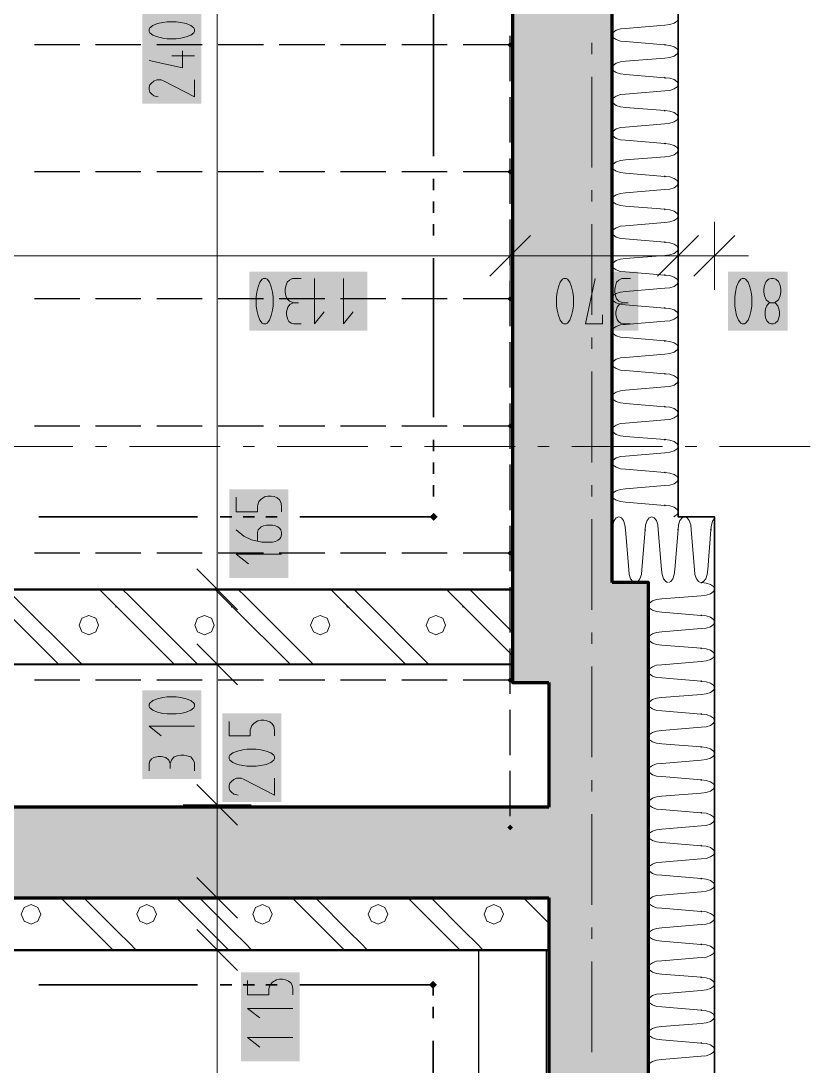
# Model space of a CAD drawing. Header units: millimetres. Extents: x 0 to 594, y 0 to 420.
# Drawn here: x 533.89 to 551.72, y 212.94 to 236.55 of the extents above; entities that cross this region are included whole.
import ezdxf

# ---------------------------------------------------------------- set-up
doc = ezdxf.new("R2010")
doc.units = ezdxf.units.MM
doc.header["$LTSCALE"] = 8
for name, color, linetype in [('PDF_Dokresleni pod rovinou rezu', 7, 'Continuous'), ('PDF_Instalacni prizdivka do 1m', 7, 'Continuous'), ('PDF_Instalacni prizdivky', 7, 'Continuous'), ('PDF_Koty delkove', 7, 'Continuous'), ('PDF_Osy hlavni', 7, 'Continuous'), ('PDF_Pozarni useky', 7, 'Continuous'), ('PDF_Steny obvodove nosne', 7, 'Continuous'), ('PDF_Zatepleni', 7, 'Continuous')]:
    doc.layers.add(name, color=color, linetype=linetype)

msp = doc.modelspace()

# ---------------------------------------------------------------- linework, layer by layer
at = {"layer": 'PDF_Dokresleni pod rovinou rezu', "lineweight": 25}
for points in [[(544.944, 235.19), (544.944, 236.215)], [(535.218, 236.012), (534.193, 236.012)], [(536.602, 236.012), (535.577, 236.012)], [(537.985, 236.012), (536.96, 236.012)], [(539.369, 236.012), (538.344, 236.012)], [(540.753, 236.012), (539.728, 236.012)], [(542.137, 236.012), (541.112, 236.012)], [(543.52, 236.012), (542.495, 236.012)], [(544.904, 236.012), (543.879, 236.012)], [(544.944, 233.806), (544.944, 234.831)], [(544.944, 232.422), (544.944, 233.447)], [(535.218, 233.142), (534.193, 233.142)], [(536.602, 233.142), (535.577, 233.142)], [(537.985, 233.142), (536.96, 233.142)], [(539.369, 233.142), (538.344, 233.142)], [(540.753, 233.142), (539.728, 233.142)], [(542.137, 233.142), (541.112, 233.142)], [(543.52, 233.142), (542.495, 233.142)], [(544.904, 233.142), (543.879, 233.142)], [(544.944, 231.039), (544.944, 232.064)], [(544.944, 229.655), (544.944, 230.68)], [(535.218, 230.272), (534.193, 230.272)], [(536.602, 230.272), (535.577, 230.272)], [(537.985, 230.272), (536.96, 230.272)], [(539.369, 230.272), (538.344, 230.272)], [(540.753, 230.272), (539.728, 230.272)], [(542.137, 230.272), (541.112, 230.272)], [(543.52, 230.272), (542.495, 230.272)], [(544.904, 230.272), (543.879, 230.272)], [(544.944, 228.271), (544.944, 229.296)], [(544.944, 226.887), (544.944, 227.912)], [(535.218, 227.402), (534.193, 227.402)], [(536.602, 227.402), (535.577, 227.402)], [(537.985, 227.402), (536.96, 227.402)], [(539.369, 227.402), (538.344, 227.402)], [(540.753, 227.402), (539.728, 227.402)], [(542.137, 227.402), (541.112, 227.402)], [(543.52, 227.402), (542.495, 227.402)], [(544.904, 227.402), (543.879, 227.402)], [(544.944, 225.504), (544.944, 226.529)], [(544.944, 224.12), (544.944, 225.145)], [(535.218, 224.532), (534.193, 224.532)], [(536.602, 224.532), (535.577, 224.532)], [(537.985, 224.532), (536.96, 224.532)], [(539.369, 224.532), (538.344, 224.532)], [(540.753, 224.532), (539.728, 224.532)], [(542.137, 224.532), (541.112, 224.532)], [(543.52, 224.532), (542.495, 224.532)], [(544.904, 224.532), (543.879, 224.532)], [(544.944, 222.736), (544.944, 223.761)], [(544.944, 221.353), (544.944, 222.378)], [(535.218, 221.662), (534.193, 221.662)], [(536.602, 221.662), (535.577, 221.662)], [(537.985, 221.662), (536.96, 221.662)], [(539.369, 221.662), (538.344, 221.662)], [(540.753, 221.662), (539.728, 221.662)], [(542.137, 221.662), (541.112, 221.662)], [(543.52, 221.662), (542.495, 221.662)], [(544.904, 221.662), (543.879, 221.662)], [(544.944, 219.969), (544.944, 220.994)], [(544.944, 218.585), (544.944, 219.61)]]:
    msp.add_lwpolyline(points, dxfattribs=at)
at = {"layer": 'PDF_Dokresleni pod rovinou rezu', "lineweight": 25, "transparency": 33554559}
for points in [[(545.008, 236.012), (544.944, 235.948), (544.944, 236.076), (544.88, 236.012)], [(545.008, 233.142), (544.944, 233.078), (544.944, 233.206), (544.88, 233.142)], [(545.008, 230.272), (544.944, 230.208), (544.944, 230.336), (544.88, 230.272)], [(545.008, 227.402), (544.944, 227.338), (544.944, 227.466), (544.88, 227.402)], [(545.008, 224.532), (544.944, 224.468), (544.944, 224.596), (544.88, 224.532)], [(545.008, 221.662), (544.944, 221.598), (544.944, 221.727), (544.88, 221.662)], [(544.944, 218.267), (544.88, 218.331), (545.008, 218.331), (544.944, 218.395)]]:
    msp.add_solid(points, dxfattribs=at)
at = {"layer": 'PDF_Instalacni prizdivka do 1m', "lineweight": 25}
msp.add_lwpolyline([(545.764, 195.679), (545.764, 215.564), (544.227, 215.564), (544.227, 195.679)], close=True, dxfattribs=at)
at = {"layer": 'PDF_Instalacni prizdivky', "lineweight": 50}
msp.add_lwpolyline([(544.996, 223.709), (544.944, 223.709), (533.669, 223.712), (533.618, 223.712), (533.618, 223.661), (533.618, 223.661), (533.618, 222.021), (544.996, 222.017)], close=True, dxfattribs=at)
at = {"layer": 'PDF_Instalacni prizdivky', "lineweight": 9}
for points in [[(535.264, 222.021), (533.726, 223.559), (533.618, 223.666)], [(535.817, 223.559), (535.664, 223.712)], [(537.878, 222.02), (536.34, 223.559), (536.187, 223.712)], [(538.431, 223.559), (538.278, 223.711)], [(540.493, 222.019), (538.953, 223.559), (538.801, 223.711)], [(541.044, 223.559), (540.893, 223.71)], [(543.108, 222.018), (541.567, 223.559), (541.416, 223.71)], [(543.658, 223.559), (543.507, 223.709)], [(544.996, 222.744), (544.181, 223.559), (544.03, 223.709)], [(536.078, 223.297), (535.817, 223.559)], [(538.692, 223.297), (538.431, 223.559)], [(541.306, 223.297), (541.044, 223.559)], [(543.919, 223.297), (543.658, 223.559)], [(534.741, 222.021), (533.618, 223.144)], [(537.356, 222.02), (536.078, 223.297)], [(539.97, 222.019), (538.692, 223.297)], [(542.585, 222.018), (541.306, 223.297)], [(544.996, 222.221), (543.919, 223.297)], [(535.971, 215.564), (535.817, 215.717), (534.792, 216.742)], [(536.493, 215.564), (536.34, 215.717), (536.078, 215.979), (535.315, 216.742)], [(538.584, 215.564), (538.431, 215.717), (537.406, 216.742)], [(539.107, 215.564), (538.953, 215.717), (538.692, 215.979), (537.928, 216.742)], [(539.345, 216.59), (539.19, 216.526), (539.126, 216.371), (539.19, 216.216), (539.345, 216.151), (539.501, 216.216), (539.565, 216.371), (539.501, 216.526), (539.345, 216.59)], [(541.198, 215.564), (541.044, 215.717), (540.019, 216.742)], [(541.721, 215.564), (541.567, 215.717), (541.306, 215.979), (540.542, 216.742)], [(543.812, 215.564), (543.658, 215.717), (542.633, 216.742)], [(544.334, 215.564), (544.181, 215.717), (543.919, 215.979), (543.156, 216.742)], [(545.816, 216.174), (545.247, 216.742)], [(545.816, 216.696), (545.769, 216.742)]]:
    msp.add_lwpolyline(points, dxfattribs=at)
for points in [[(535.425, 223.125), (535.269, 223.06), (535.205, 222.905), (535.269, 222.75), (535.425, 222.686), (535.58, 222.75), (535.644, 222.905), (535.58, 223.06)], [(538.038, 223.125), (537.883, 223.06), (537.819, 222.905), (537.883, 222.75), (538.038, 222.686), (538.194, 222.75), (538.258, 222.905), (538.194, 223.06)], [(540.652, 223.125), (540.497, 223.06), (540.433, 222.905), (540.497, 222.75), (540.652, 222.686), (540.807, 222.75), (540.872, 222.905), (540.807, 223.06)], [(543.266, 223.125), (543.111, 223.06), (543.046, 222.905), (543.111, 222.75), (543.266, 222.686), (543.421, 222.75), (543.485, 222.905), (543.421, 223.06)], [(534.118, 216.59), (533.963, 216.526), (533.898, 216.371), (533.963, 216.216), (534.118, 216.151), (534.273, 216.216), (534.337, 216.371), (534.273, 216.526)], [(536.732, 216.59), (536.576, 216.526), (536.512, 216.371), (536.576, 216.216), (536.732, 216.151), (536.887, 216.216), (536.951, 216.371), (536.887, 216.526)], [(541.959, 216.59), (541.804, 216.526), (541.739, 216.371), (541.804, 216.216), (541.959, 216.151), (542.114, 216.216), (542.179, 216.371), (542.114, 216.526)], [(544.573, 216.59), (544.418, 216.526), (544.353, 216.371), (544.418, 216.216), (544.573, 216.151), (544.728, 216.216), (544.792, 216.371), (544.728, 216.526)]]:
    msp.add_lwpolyline(points, close=True, dxfattribs=at)
at = {"layer": 'PDF_Instalacni prizdivky', "lineweight": 50}
msp.add_lwpolyline([(530.389, 216.742), (530.389, 215.564), (545.764, 215.564), (545.816, 215.564), (545.816, 216.742), (533.618, 216.742), (531.568, 216.742)], dxfattribs=at)
at = {"layer": 'PDF_Instalacni prizdivky', "lineweight": 9, "transparency": 33554559}
for points in [[(536.039, 223.293), (536.016, 223.316), (536.062, 223.316), (536.039, 223.339)], [(538.653, 223.293), (538.63, 223.316), (538.676, 223.316), (538.653, 223.339)], [(541.266, 223.293), (541.243, 223.316), (541.289, 223.316), (541.266, 223.339)], [(543.88, 223.293), (543.857, 223.316), (543.903, 223.316), (543.88, 223.339)]]:
    msp.add_solid(points, dxfattribs=at)
at = {"layer": 'PDF_Koty delkove', "lineweight": 18}
for points in [[(538.324, 194.193), (538.324, 195.679), (538.324, 195.91), (538.324, 198.419), (538.324, 199.039), (538.324, 205.14), (538.324, 215.564), (538.324, 216.742), (538.324, 218.844), (538.324, 222.02), (538.324, 223.712), (538.324, 248.312), (538.324, 250.413), (538.324, 252.105), (538.324, 270.606), (538.324, 271.631), (538.324, 273.117)], [(537.401, 236.533), (537.196, 236.533), (537.095, 236.519), (536.975, 236.492), (536.872, 236.451), (536.803, 236.396), (536.787, 236.368), (536.787, 236.314), (536.803, 236.286), (536.872, 236.232), (536.975, 236.191), (537.095, 236.163), (537.196, 236.149), (537.401, 236.149), (537.503, 236.163), (537.623, 236.191), (537.726, 236.232), (537.795, 236.286), (537.812, 236.314), (537.812, 236.368), (537.795, 236.396), (537.726, 236.451)], [(537.726, 236.451), (537.623, 236.492), (537.503, 236.519), (537.401, 236.533)], [(537.538, 235.876), (537.538, 235.492), (536.787, 235.657)], [(537.812, 235.766), (537.3, 235.766)], [(537.812, 235.219), (537.812, 234.835), (537.128, 235.192), (537.06, 235.219), (536.957, 235.219), (536.89, 235.192), (536.838, 235.15), (536.803, 235.109), (536.787, 235.054), (536.787, 235), (536.803, 234.945), (536.838, 234.904), (536.89, 234.863), (536.991, 234.835)], [(544.944, 232.015), (544.944, 231.246), (544.944, 230.477)], [(548.737, 232.015), (548.737, 231.246), (548.737, 230.477)], [(549.557, 232.015), (549.557, 231.246), (549.557, 230.477)], [(545.406, 231.707), (544.483, 230.785)], [(549.198, 231.707), (548.276, 230.785)], [(550.018, 231.707), (549.096, 230.785)], [(544.944, 231.246), (533.362, 231.246), (510.402, 231.246), (501.792, 231.246), (492.153, 231.246), (492.136, 231.246), (487.237, 231.246), (481.087, 231.246), (470.838, 231.246), (469.351, 231.246), (434.86, 231.246), (428.813, 231.246), (416.513, 231.246), (405.084, 231.246), (397.192, 231.246), (389.71, 231.246), (312.015, 231.246), (304.533, 231.246), (293.412, 231.246), (290.798, 231.246), (281.778, 231.246)], [(549.557, 231.246), (548.737, 231.246), (544.944, 231.246)], [(549.557, 231.246), (550.326, 231.246)], [(540.218, 230.734), (540.027, 230.734), (539.959, 230.699), (539.904, 230.648), (539.877, 230.563), (539.863, 230.494), (539.863, 230.425), (539.877, 230.34), (539.904, 230.272), (539.959, 230.221), (540.054, 230.186)], [(540.52, 230.734), (540.52, 229.709), (540.738, 229.981)], [(541.177, 230.734), (541.177, 229.709), (541.395, 229.981)], [(545.992, 230.323), (545.992, 230.118), (546.006, 230.016), (546.033, 229.896), (546.074, 229.794), (546.128, 229.725), (546.156, 229.709), (546.21, 229.709), (546.238, 229.725), (546.292, 229.794), (546.333, 229.896), (546.361, 230.016), (546.375, 230.118), (546.375, 230.323), (546.361, 230.425), (546.333, 230.545), (546.292, 230.648), (546.238, 230.716), (546.21, 230.734), (546.156, 230.734), (546.128, 230.716), (546.074, 230.648), (546.033, 230.545)], [(547.032, 229.913), (547.032, 229.709), (546.649, 229.709), (546.867, 230.734)], [(547.661, 230.734), (547.47, 230.734), (547.402, 230.699), (547.347, 230.648), (547.32, 230.563), (547.306, 230.494), (547.306, 230.425), (547.32, 230.34), (547.347, 230.272), (547.402, 230.221), (547.497, 230.186)], [(550.018, 230.323), (550.018, 230.118), (550.032, 230.016), (550.059, 229.896), (550.1, 229.794), (550.154, 229.725), (550.182, 229.709), (550.236, 229.709), (550.264, 229.725), (550.318, 229.794), (550.359, 229.896), (550.387, 230.016), (550.401, 230.118), (550.401, 230.323), (550.387, 230.425), (550.359, 230.545), (550.318, 230.648), (550.264, 230.716), (550.236, 230.734), (550.182, 230.734)], [(550.182, 230.734), (550.154, 230.716), (550.1, 230.648), (550.059, 230.545), (550.032, 230.425), (550.018, 230.323)], [(551.003, 230.255), (551.044, 230.34), (551.058, 230.425), (551.058, 230.494), (551.044, 230.579), (551.003, 230.665), (550.948, 230.716), (550.893, 230.734), (550.839, 230.734), (550.784, 230.716), (550.729, 230.665), (550.689, 230.579), (550.675, 230.494)], [(546.033, 230.545), (546.006, 230.425), (545.992, 230.323)], [(550.675, 230.494), (550.675, 230.425), (550.689, 230.34), (550.729, 230.255), (550.784, 230.204), (550.811, 230.186), (550.921, 230.186), (550.948, 230.204), (551.003, 230.255)], [(540.218, 229.709), (540.054, 229.709), (539.999, 229.725), (539.945, 229.76), (539.917, 229.811), (539.89, 229.913), (539.89, 229.981), (539.917, 230.084), (539.972, 230.153), (540.054, 230.186), (540.163, 230.186)], [(547.661, 229.709), (547.497, 229.709), (547.442, 229.725), (547.388, 229.76), (547.36, 229.811), (547.333, 229.913), (547.333, 229.981), (547.36, 230.084), (547.415, 230.153), (547.497, 230.186), (547.606, 230.186)], [(550.921, 230.186), (550.948, 230.169), (550.989, 230.118), (551.016, 230.05), (551.03, 229.981), (551.03, 229.913), (551.016, 229.845), (550.989, 229.776), (550.934, 229.725), (550.893, 229.709), (550.839, 229.709), (550.798, 229.725), (550.743, 229.776), (550.716, 229.845), (550.702, 229.913), (550.702, 229.981), (550.716, 230.05), (550.743, 230.118), (550.784, 230.169), (550.811, 230.186)], [(538.756, 225.464), (539.233, 225.464), (539.233, 225.601), (539.268, 225.696), (539.32, 225.751), (539.405, 225.806), (539.472, 225.82), (539.541, 225.82), (539.61, 225.806), (539.677, 225.778), (539.729, 225.737), (539.763, 225.683), (539.781, 225.601), (539.781, 225.464)], [(538.756, 225.792), (538.756, 225.464)], [(539.233, 224.807), (539.233, 224.998), (539.251, 225.053), (539.285, 225.094), (539.32, 225.121), (539.37, 225.149), (539.438, 225.162), (539.575, 225.162), (539.643, 225.149), (539.695, 225.121), (539.729, 225.094), (539.763, 225.053), (539.781, 224.998), (539.781, 224.944), (539.763, 224.889), (539.729, 224.848), (539.695, 224.821), (539.643, 224.793), (539.575, 224.779), (539.336, 224.779), (539.097, 224.834), (538.926, 224.916), (538.756, 225.053)], [(539.781, 224.505), (538.756, 224.505), (539.028, 224.287)], [(538.786, 223.251), (537.863, 224.174)], [(539.093, 223.712), (538.324, 223.712), (537.556, 223.712)], [(538.786, 221.558), (537.863, 222.481)], [(539.093, 222.02), (538.324, 222.02), (537.556, 222.02)], [(537.812, 220.624), (536.787, 220.624)], [(536.787, 220.624), (537.06, 220.405)], [(538.594, 220.729), (538.594, 220.401), (539.072, 220.401), (539.072, 220.538), (539.107, 220.633), (539.158, 220.688), (539.243, 220.743), (539.311, 220.757), (539.379, 220.757), (539.448, 220.743), (539.516, 220.716), (539.567, 220.674), (539.602, 220.62), (539.619, 220.538), (539.619, 220.401)], [(539.208, 220.1), (539.003, 220.1), (538.902, 220.086), (538.782, 220.058), (538.679, 220.017), (538.611, 219.963), (538.594, 219.935), (538.594, 219.881), (538.611, 219.853), (538.679, 219.799)], [(538.679, 219.799), (538.782, 219.758), (538.902, 219.73), (539.003, 219.716), (539.208, 219.716), (539.311, 219.73), (539.431, 219.758), (539.533, 219.799), (539.602, 219.853), (539.619, 219.881), (539.619, 219.935), (539.602, 219.963), (539.533, 220.017), (539.431, 220.058), (539.311, 220.086), (539.208, 220.1)], [(536.787, 219.611), (536.787, 219.775), (536.803, 219.83), (536.838, 219.884), (536.89, 219.912), (536.991, 219.939), (537.06, 219.939), (537.162, 219.912), (537.231, 219.857), (537.265, 219.775), (537.265, 219.666)], [(537.812, 219.611), (537.812, 219.802), (537.777, 219.87), (537.726, 219.925), (537.641, 219.953), (537.572, 219.967), (537.503, 219.967), (537.418, 219.953), (537.351, 219.925), (537.3, 219.87), (537.265, 219.775)], [(539.619, 219.443), (539.619, 219.059), (538.935, 219.415), (538.867, 219.443), (538.764, 219.443), (538.697, 219.415), (538.645, 219.374), (538.611, 219.333), (538.594, 219.278), (538.594, 219.224), (538.611, 219.169), (538.645, 219.128), (538.697, 219.087), (538.798, 219.059)], [(538.786, 218.382), (537.863, 219.305)], [(539.093, 218.844), (538.324, 218.844), (537.556, 218.844)], [(538.786, 216.281), (537.863, 217.204)], [(539.093, 216.742), (538.324, 216.742), (537.556, 216.742)], [(538.786, 215.103), (537.863, 216.025)], [(539.093, 215.564), (538.324, 215.564), (537.556, 215.564)], [(539.012, 214.877), (539.012, 214.549), (539.49, 214.549), (539.49, 214.686), (539.525, 214.781), (539.576, 214.836), (539.661, 214.89), (539.729, 214.904), (539.797, 214.904), (539.866, 214.89), (539.934, 214.863), (539.985, 214.822), (540.02, 214.768), (540.037, 214.686), (540.037, 214.549)], [(540.037, 214.247), (539.012, 214.247), (539.285, 214.029)], [(540.037, 213.59), (539.012, 213.59), (539.285, 213.372)]]:
    msp.add_lwpolyline(points, dxfattribs=at)
for points in [[(539.206, 230.323), (539.206, 230.118), (539.22, 230.016), (539.247, 229.896), (539.288, 229.794), (539.342, 229.725), (539.37, 229.709), (539.424, 229.709), (539.452, 229.725), (539.506, 229.794), (539.547, 229.896), (539.575, 230.016), (539.589, 230.118), (539.589, 230.323), (539.575, 230.425), (539.547, 230.545), (539.506, 230.648), (539.452, 230.716), (539.424, 230.734), (539.37, 230.734), (539.342, 230.716), (539.288, 230.648), (539.247, 230.545), (539.22, 230.425)], [(537.401, 221.281), (537.196, 221.281), (537.095, 221.267), (536.975, 221.24), (536.872, 221.198), (536.803, 221.144), (536.787, 221.116), (536.787, 221.062), (536.803, 221.034), (536.872, 220.98), (536.975, 220.939), (537.095, 220.911), (537.196, 220.897), (537.401, 220.897), (537.503, 220.911), (537.623, 220.939), (537.726, 220.98), (537.795, 221.034), (537.812, 221.062), (537.812, 221.116), (537.795, 221.144), (537.726, 221.198), (537.623, 221.24), (537.503, 221.267)]]:
    msp.add_lwpolyline(points, close=True, dxfattribs=at)
at = {"layer": 'PDF_Koty delkove', "color": 7, "lineweight": 18, "true_color": 0xffffff, "transparency": 33554559}
for points in [[(537.966, 234.681), (537.966, 237.343), (536.633, 234.681), (536.633, 237.343)], [(541.714, 230.887), (539.052, 230.887), (541.714, 229.555), (539.052, 229.555)], [(547.843, 230.887), (545.838, 230.887), (547.843, 229.555), (545.838, 229.555)], [(551.212, 230.887), (549.864, 230.887), (551.212, 229.555), (549.864, 229.555)], [(539.935, 223.968), (539.935, 225.973), (538.602, 223.968), (538.602, 225.973)], [(537.966, 219.429), (537.966, 221.434), (536.633, 219.429), (536.633, 221.434)], [(539.773, 218.905), (539.773, 220.91), (538.44, 218.905), (538.44, 220.91)], [(540.191, 213.053), (540.191, 215.058), (538.859, 213.053), (538.859, 215.058)]]:
    msp.add_solid(points, dxfattribs=at)
at = {"layer": 'PDF_Osy hlavni', "lineweight": 18}
for points in [[(546.789, 235.805), (546.789, 236.061)], [(546.789, 233.242), (546.789, 235.292)], [(546.789, 232.474), (546.789, 232.73)], [(546.789, 229.911), (546.789, 231.961)], [(546.789, 229.142), (546.789, 229.399)], [(546.789, 226.58), (546.789, 228.63)], [(535.064, 226.941), (533.014, 226.941)], [(535.833, 226.941), (535.577, 226.941)], [(538.395, 226.941), (536.345, 226.941)], [(539.164, 226.941), (538.908, 226.941)], [(541.727, 226.941), (539.677, 226.941)], [(542.495, 226.941), (542.239, 226.941)], [(545.058, 226.941), (543.008, 226.941)], [(545.827, 226.941), (545.57, 226.941)], [(548.389, 226.941), (546.339, 226.941)], [(549.158, 226.941), (548.901, 226.941)], [(551.72, 226.941), (549.67, 226.941)], [(546.789, 225.811), (546.789, 226.068)], [(546.789, 223.249), (546.789, 225.299)], [(546.789, 222.48), (546.789, 222.736)], [(546.789, 219.918), (546.789, 221.968)], [(546.789, 219.149), (546.789, 219.405)], [(546.789, 216.586), (546.789, 218.636)], [(546.789, 215.818), (546.789, 216.074)], [(546.789, 213.255), (546.789, 215.305)]]:
    msp.add_lwpolyline(points, dxfattribs=at)
at = {"layer": 'PDF_Pozarni useky', "lineweight": 35}
for points in [[(543.215, 233.499), (543.215, 237.086)], [(543.215, 232.73), (543.215, 232.986)], [(543.215, 232.217), (543.215, 232.474)], [(543.215, 231.705), (543.215, 231.961)], [(543.215, 227.605), (543.215, 231.192)], [(543.215, 226.836), (543.215, 227.092)], [(543.215, 226.324), (543.215, 226.58)], [(543.215, 225.811), (543.215, 226.068)], [(537.883, 225.352), (534.295, 225.352)], [(538.652, 225.352), (538.395, 225.352)], [(539.164, 225.352), (538.908, 225.352)], [(539.677, 225.352), (539.42, 225.352)], [(543.215, 225.352), (540.189, 225.352)], [(537.883, 214.777), (534.295, 214.777)], [(538.652, 214.777), (538.395, 214.777)], [(539.164, 214.777), (538.908, 214.777)], [(539.677, 214.777), (539.42, 214.777)], [(543.202, 214.777), (540.189, 214.777)], [(543.202, 214.536), (543.202, 214.777)], [(543.202, 214.024), (543.202, 214.28)], [(543.202, 209.924), (543.202, 213.511)]]:
    msp.add_lwpolyline(points, dxfattribs=at)
at = {"layer": 'PDF_Pozarni useky', "lineweight": 35, "transparency": 33554559}
for points in [[(543.215, 225.263), (543.125, 225.352), (543.305, 225.352), (543.215, 225.442)], [(543.305, 225.352), (543.215, 225.263), (543.215, 225.442), (543.125, 225.352)], [(543.292, 214.777), (543.202, 214.687), (543.202, 214.867), (543.112, 214.777)], [(543.202, 214.687), (543.112, 214.777), (543.292, 214.777), (543.202, 214.867)]]:
    msp.add_solid(points, dxfattribs=at)
at = {"layer": 'PDF_Steny obvodove nosne', "lineweight": 70}
for points in [[(544.996, 238.985), (544.996, 223.866)], [(547.251, 223.866), (547.251, 225.352), (547.251, 238.985)], [(544.996, 223.866), (544.996, 223.709), (544.996, 222.017), (544.996, 221.611), (545.816, 221.611)], [(548.071, 221.611), (548.071, 223.866), (547.251, 223.866)], [(545.816, 221.611), (545.816, 218.792)], [(548.071, 185.224), (548.071, 221.611)], [(545.816, 218.792), (533.618, 218.792)], [(533.618, 216.742), (545.816, 216.742)], [(545.816, 216.742), (545.816, 215.564), (545.816, 195.679), (545.816, 194.193), (545.816, 185.224)]]:
    msp.add_lwpolyline(points, dxfattribs=at)
at = {"layer": 'PDF_Steny obvodove nosne', "color": 9, "lineweight": 9, "true_color": 0xc0c0c0, "transparency": 33554559}
for points in [[(544.996, 238.985), (544.996, 223.866), (547.251, 238.985), (547.251, 223.866)], [(544.996, 221.611), (548.071, 221.611), (544.996, 223.866), (548.071, 223.866)], [(545.816, 221.611), (545.816, 185.224), (548.071, 221.611), (548.071, 185.224)], [(545.816, 218.792), (533.618, 218.792), (545.816, 216.742), (533.618, 216.742)]]:
    msp.add_solid(points, dxfattribs=at)
at = {"layer": 'PDF_Zatepleni', "lineweight": 35}
for points in [[(549.557, 223.866), (549.557, 225.352), (548.737, 225.352), (548.737, 238.985), (547.251, 238.985), (547.251, 225.352), (547.251, 223.866), (548.071, 223.866), (548.071, 221.611), (548.071, 185.224)], [(549.557, 185.224), (549.557, 223.866)]]:
    msp.add_lwpolyline(points, dxfattribs=at)
at = {"layer": 'PDF_Zatepleni', "lineweight": 9}
for points in [[(548.44, 236.458), (548.553, 236.469), (548.65, 236.502), (548.714, 236.55), (548.737, 236.607)], [(547.548, 236.385), (547.433, 236.373), (547.337, 236.341), (547.272, 236.292), (547.251, 236.251)], [(548.44, 236.458), (547.548, 236.385)], [(547.251, 236.22), (547.272, 236.178), (547.337, 236.13), (547.433, 236.097), (547.548, 236.086)], [(547.548, 236.086), (548.44, 236.012)], [(547.548, 236.086), (547.548, 236.086)], [(548.737, 235.864), (548.714, 235.921), (548.65, 235.969), (548.553, 236.001), (548.44, 236.012)], [(547.548, 235.641), (547.433, 235.63), (547.337, 235.598), (547.272, 235.549), (547.251, 235.508)], [(548.44, 235.715), (547.548, 235.641)], [(548.44, 235.715), (548.553, 235.726), (548.65, 235.759), (548.714, 235.807), (548.737, 235.864)], [(547.251, 235.477), (547.272, 235.435), (547.337, 235.387), (547.433, 235.354), (547.548, 235.343)], [(547.548, 235.343), (548.44, 235.269)], [(547.548, 235.343), (547.548, 235.343)], [(548.737, 235.121), (548.737, 235.121), (548.714, 235.177), (548.65, 235.226), (548.553, 235.258), (548.44, 235.269)], [(548.44, 234.972), (547.548, 234.898)], [(548.44, 234.972), (548.553, 234.983), (548.65, 235.015), (548.714, 235.064), (548.737, 235.121)], [(547.548, 234.898), (547.433, 234.887), (547.337, 234.855), (547.272, 234.806), (547.251, 234.765)], [(547.251, 234.733), (547.272, 234.692), (547.337, 234.643), (547.433, 234.611), (547.548, 234.6)], [(547.548, 234.6), (548.44, 234.526)], [(547.548, 234.6), (547.548, 234.6)], [(548.737, 234.377), (548.714, 234.434), (548.65, 234.483), (548.553, 234.515), (548.44, 234.526)], [(548.44, 234.229), (547.548, 234.155)], [(548.44, 234.229), (548.553, 234.24), (548.65, 234.272), (548.714, 234.321), (548.737, 234.377)], [(547.548, 234.155), (547.433, 234.144), (547.337, 234.112), (547.272, 234.063), (547.251, 234.021)], [(547.251, 233.99), (547.272, 233.949), (547.337, 233.9), (547.433, 233.868), (547.548, 233.857)], [(547.548, 233.857), (548.44, 233.783)], [(547.548, 233.857), (547.548, 233.857)], [(548.737, 233.634), (548.714, 233.691), (548.65, 233.739), (548.553, 233.772), (548.44, 233.783)], [(548.44, 233.486), (548.553, 233.497), (548.65, 233.529), (548.714, 233.577), (548.737, 233.634)], [(547.548, 233.412), (547.433, 233.401), (547.337, 233.368), (547.272, 233.32), (547.251, 233.278)], [(548.44, 233.486), (547.548, 233.412)], [(547.251, 233.247), (547.272, 233.206), (547.337, 233.157), (547.433, 233.125), (547.548, 233.113)], [(547.548, 233.113), (548.44, 233.04)], [(547.548, 233.113), (547.548, 233.113)], [(548.737, 232.891), (548.714, 232.948), (548.65, 232.996), (548.553, 233.029), (548.44, 233.04)], [(548.44, 232.743), (548.553, 232.754), (548.65, 232.786), (548.714, 232.834), (548.737, 232.891)], [(547.548, 232.669), (547.433, 232.658), (547.337, 232.625), (547.272, 232.577), (547.251, 232.535)], [(548.44, 232.743), (547.548, 232.669)], [(547.251, 232.504), (547.272, 232.462), (547.337, 232.414), (547.433, 232.382), (547.548, 232.37)], [(547.548, 232.37), (548.44, 232.297)], [(547.548, 232.37), (547.548, 232.37)], [(548.65, 232.253), (548.553, 232.285), (548.44, 232.297)], [(548.44, 231.999), (548.553, 232.011), (548.65, 232.043), (548.714, 232.091), (548.737, 232.148)], [(548.737, 232.148), (548.714, 232.205), (548.65, 232.253)], [(547.548, 231.926), (547.433, 231.915), (547.337, 231.882), (547.272, 231.834), (547.251, 231.792)], [(548.44, 231.999), (547.548, 231.926)], [(547.251, 231.761), (547.272, 231.719), (547.337, 231.671), (547.433, 231.639), (547.548, 231.627)], [(547.548, 231.627), (548.44, 231.554)], [(547.548, 231.627), (547.548, 231.627)], [(548.737, 231.405), (548.714, 231.462), (548.65, 231.51), (548.553, 231.542), (548.44, 231.554)], [(548.44, 231.256), (548.553, 231.268), (548.65, 231.3), (548.714, 231.348), (548.737, 231.405)], [(547.548, 231.183), (547.433, 231.171), (547.337, 231.139), (547.272, 231.091), (547.251, 231.049)], [(548.44, 231.256), (547.548, 231.183)], [(547.251, 231.018), (547.272, 230.976), (547.337, 230.928), (547.433, 230.895), (547.548, 230.884)], [(547.548, 230.884), (548.44, 230.81)], [(547.548, 230.884), (547.548, 230.884)], [(548.737, 230.662), (548.714, 230.719), (548.65, 230.767), (548.553, 230.799), (548.44, 230.81)], [(548.44, 230.513), (547.548, 230.44)], [(548.44, 230.513), (548.553, 230.525)], [(548.553, 230.525), (548.65, 230.557), (548.714, 230.605), (548.737, 230.662)], [(547.548, 230.44), (547.433, 230.428), (547.337, 230.396), (547.272, 230.347), (547.251, 230.306)], [(547.251, 230.275), (547.272, 230.233), (547.337, 230.185), (547.433, 230.152), (547.548, 230.141)], [(547.548, 230.141), (548.44, 230.067)], [(547.548, 230.141), (547.548, 230.141)], [(547.548, 230.141), (547.548, 230.141)], [(548.737, 229.919), (548.714, 229.976), (548.65, 230.024), (548.553, 230.056), (548.44, 230.067)], [(548.44, 229.77), (547.548, 229.697)], [(548.44, 229.77), (548.553, 229.781), (548.65, 229.814), (548.714, 229.862), (548.737, 229.919)], [(547.548, 229.697), (547.433, 229.685), (547.337, 229.653), (547.272, 229.604), (547.251, 229.563)], [(547.251, 229.532), (547.272, 229.49), (547.337, 229.442), (547.433, 229.409), (547.548, 229.398)], [(547.548, 229.398), (548.44, 229.324)], [(547.548, 229.398), (547.548, 229.398)], [(548.737, 229.176), (548.714, 229.233), (548.65, 229.281), (548.553, 229.313), (548.44, 229.324)], [(548.44, 229.027), (547.548, 228.953)], [(548.44, 229.027), (548.553, 229.038), (548.65, 229.071), (548.714, 229.119), (548.737, 229.176)], [(547.548, 228.953), (547.433, 228.942), (547.337, 228.91), (547.272, 228.861), (547.251, 228.82)], [(547.251, 228.788), (547.272, 228.747), (547.337, 228.698), (547.433, 228.666), (547.548, 228.655)], [(547.548, 228.655), (548.44, 228.581)], [(547.548, 228.655), (547.548, 228.655)], [(548.737, 228.432), (548.714, 228.489), (548.65, 228.538), (548.553, 228.57), (548.44, 228.581)], [(548.44, 228.284), (548.553, 228.295), (548.65, 228.327), (548.714, 228.376), (548.737, 228.432)], [(547.548, 228.21), (547.433, 228.199), (547.337, 228.167), (547.272, 228.118), (547.251, 228.077)], [(548.44, 228.284), (547.548, 228.21)], [(547.251, 228.045), (547.272, 228.004), (547.337, 227.955), (547.433, 227.923), (547.548, 227.912)], [(547.548, 227.912), (548.44, 227.838)], [(547.548, 227.912), (547.548, 227.912)], [(548.737, 227.689), (548.714, 227.746), (548.65, 227.794), (548.553, 227.827), (548.44, 227.838)], [(548.44, 227.541), (548.553, 227.552), (548.65, 227.584), (548.714, 227.633), (548.737, 227.689)], [(547.548, 227.467), (547.433, 227.456), (547.337, 227.423), (547.272, 227.375), (547.251, 227.333)], [(548.44, 227.541), (547.548, 227.467)], [(547.251, 227.302), (547.272, 227.261), (547.337, 227.212), (547.433, 227.18), (547.548, 227.168)], [(547.548, 227.168), (548.44, 227.095)], [(547.548, 227.168), (547.548, 227.168)], [(548.737, 226.946), (548.714, 227.003), (548.65, 227.051), (548.553, 227.084), (548.44, 227.095)], [(548.44, 226.798), (548.553, 226.809), (548.65, 226.841), (548.714, 226.889), (548.737, 226.946)], [(547.548, 226.724), (547.433, 226.713), (547.337, 226.68), (547.272, 226.632), (547.251, 226.59)], [(548.44, 226.798), (547.548, 226.724)], [(547.251, 226.559), (547.272, 226.518), (547.337, 226.469), (547.433, 226.437), (547.548, 226.425)], [(547.548, 226.425), (548.44, 226.352)], [(547.548, 226.425), (547.548, 226.425)], [(548.737, 226.203), (548.714, 226.26), (548.65, 226.308), (548.553, 226.34), (548.44, 226.352)], [(548.44, 226.055), (548.553, 226.066), (548.65, 226.098), (548.714, 226.146), (548.737, 226.203)], [(547.548, 225.981), (547.433, 225.97), (547.337, 225.937)], [(548.44, 226.055), (547.548, 225.981)], [(547.337, 225.937), (547.272, 225.889), (547.251, 225.847)], [(547.251, 225.816), (547.272, 225.774), (547.337, 225.726), (547.433, 225.694), (547.548, 225.682)], [(547.548, 225.682), (548.44, 225.609)], [(547.548, 225.682), (547.548, 225.682)], [(548.737, 225.46), (548.714, 225.517), (548.65, 225.565), (548.553, 225.597), (548.44, 225.609)], [(547.755, 223.866), (547.714, 223.887), (547.665, 223.952), (547.633, 224.049), (547.621, 224.163), (547.548, 225.055), (547.537, 225.169), (547.504, 225.265), (547.456, 225.33), (547.399, 225.352), (547.342, 225.33), (547.294, 225.265), (547.262, 225.169), (547.251, 225.055)], [(548.498, 223.866), (548.457, 223.887), (548.408, 223.952), (548.376, 224.049), (548.365, 224.163), (548.291, 225.055), (548.28, 225.169), (548.247, 225.265), (548.199, 225.33), (548.142, 225.352), (548.085, 225.33), (548.037, 225.265), (548.005, 225.169), (547.994, 225.055), (547.92, 224.163)], [(548.642, 225.352), (548.65, 225.355), (548.714, 225.403), (548.737, 225.46)], [(549.241, 223.866), (549.2, 223.887), (549.151, 223.952), (549.119, 224.049), (549.108, 224.163), (549.034, 225.055), (549.023, 225.169), (548.991, 225.265), (548.942, 225.33), (548.885, 225.352), (548.829, 225.33), (548.78, 225.265), (548.748, 225.169)], [(549.557, 225.31), (549.523, 225.265), (549.491, 225.169), (549.48, 225.055)], [(548.663, 224.163), (548.737, 225.055)], [(548.748, 225.169), (548.737, 225.055)], [(549.406, 224.163), (549.48, 225.055)], [(547.786, 223.866), (547.828, 223.887), (547.876, 223.952), (547.909, 224.049), (547.92, 224.163)], [(547.92, 224.163), (547.92, 224.163)], [(548.529, 223.866), (548.571, 223.887), (548.619, 223.952), (548.652, 224.049), (548.663, 224.163)], [(548.663, 224.163), (548.663, 224.163)], [(549.273, 223.866), (549.314, 223.887), (549.363, 223.952), (549.395, 224.049), (549.406, 224.163)], [(549.406, 224.163), (549.406, 224.163)], [(549.557, 223.718), (549.534, 223.774), (549.47, 223.823), (549.373, 223.855), (549.26, 223.866)], [(549.26, 223.569), (549.373, 223.58), (549.47, 223.612), (549.534, 223.661), (549.557, 223.718)], [(548.368, 223.495), (548.253, 223.484), (548.157, 223.452), (548.092, 223.403), (548.071, 223.362)], [(549.26, 223.569), (548.368, 223.495)], [(548.071, 223.33), (548.092, 223.289), (548.157, 223.24), (548.253, 223.208), (548.368, 223.197)], [(548.368, 223.197), (549.26, 223.123)], [(548.368, 223.197), (548.368, 223.197)], [(549.557, 222.974), (549.534, 223.031), (549.47, 223.08), (549.373, 223.112), (549.26, 223.123)], [(549.26, 222.826), (549.373, 222.837), (549.47, 222.869), (549.534, 222.918), (549.557, 222.974)], [(548.368, 222.752), (548.253, 222.741), (548.157, 222.708), (548.092, 222.66), (548.071, 222.618)], [(549.26, 222.826), (548.368, 222.752)], [(548.071, 222.587), (548.092, 222.546), (548.157, 222.497), (548.253, 222.465), (548.368, 222.454)], [(548.368, 222.454), (549.26, 222.38)], [(548.368, 222.454), (548.368, 222.454)], [(549.557, 222.231), (549.534, 222.288), (549.47, 222.336), (549.373, 222.369), (549.26, 222.38)], [(549.26, 222.083), (549.373, 222.094), (549.47, 222.126), (549.534, 222.174), (549.557, 222.231)], [(548.368, 222.009), (548.253, 221.998), (548.157, 221.965), (548.092, 221.917), (548.071, 221.875)], [(549.26, 222.083), (548.368, 222.009)], [(548.071, 221.844), (548.092, 221.803), (548.157, 221.754), (548.253, 221.722), (548.368, 221.71)], [(548.368, 221.71), (549.26, 221.637)], [(548.368, 221.71), (548.368, 221.71)], [(548.368, 221.71), (548.368, 221.71)], [(549.557, 221.488), (549.534, 221.545), (549.47, 221.593), (549.373, 221.626), (549.26, 221.637)], [(549.26, 221.34), (549.373, 221.351), (549.47, 221.383), (549.534, 221.431), (549.557, 221.488)], [(548.368, 221.266), (548.253, 221.255), (548.157, 221.222), (548.092, 221.174), (548.071, 221.132)], [(549.26, 221.34), (548.368, 221.266)], [(548.071, 221.101), (548.092, 221.059), (548.157, 221.011), (548.253, 220.979), (548.368, 220.967)], [(548.368, 220.967), (549.26, 220.894)], [(548.368, 220.967), (548.368, 220.967)], [(549.557, 220.745), (549.534, 220.802), (549.47, 220.85), (549.373, 220.882), (549.26, 220.894)], [(549.26, 220.596), (548.368, 220.523)], [(549.26, 220.596), (549.373, 220.608), (549.47, 220.64), (549.534, 220.688), (549.557, 220.745)], [(548.368, 220.523), (548.253, 220.512), (548.157, 220.479), (548.092, 220.431), (548.071, 220.389)], [(548.071, 220.358), (548.092, 220.316), (548.157, 220.268), (548.253, 220.236), (548.368, 220.224)], [(548.368, 220.224), (549.26, 220.151)], [(548.368, 220.224), (548.368, 220.224)], [(549.557, 220.002), (549.534, 220.059), (549.47, 220.107), (549.373, 220.139), (549.26, 220.151)], [(549.26, 219.853), (548.368, 219.78)], [(549.26, 219.853), (549.373, 219.865), (549.47, 219.897), (549.534, 219.945), (549.557, 220.002)], [(548.368, 219.78), (548.253, 219.768), (548.157, 219.736), (548.092, 219.688), (548.071, 219.646)], [(548.071, 219.615), (548.092, 219.573), (548.157, 219.525), (548.253, 219.492), (548.368, 219.481)], [(548.368, 219.481), (549.26, 219.407)], [(548.368, 219.481), (548.368, 219.481)], [(549.47, 219.364), (549.373, 219.396), (549.26, 219.407)], [(549.557, 219.259), (549.534, 219.316), (549.47, 219.364)], [(549.26, 219.11), (548.368, 219.037)], [(549.26, 219.11), (549.373, 219.122), (549.47, 219.154), (549.534, 219.202), (549.557, 219.259)], [(548.368, 219.037), (548.253, 219.025), (548.157, 218.993), (548.092, 218.944), (548.071, 218.903)], [(548.071, 218.872), (548.092, 218.83)], [(548.092, 218.83), (548.157, 218.782), (548.253, 218.749), (548.368, 218.738)], [(548.368, 218.738), (549.26, 218.664)], [(548.368, 218.738), (548.368, 218.738)], [(549.557, 218.516), (549.534, 218.573), (549.47, 218.621), (549.373, 218.653), (549.26, 218.664)], [(548.368, 218.294), (549.26, 218.367), (549.373, 218.378), (549.47, 218.411), (549.534, 218.459), (549.557, 218.516)], [(548.368, 218.294), (548.253, 218.282), (548.157, 218.25), (548.092, 218.201), (548.071, 218.16)], [(548.071, 218.129), (548.092, 218.087), (548.157, 218.039), (548.253, 218.006), (548.368, 217.995)], [(548.368, 217.995), (549.26, 217.921)], [(548.368, 217.995), (548.368, 217.995)], [(549.557, 217.773), (549.534, 217.829), (549.47, 217.878), (549.373, 217.91), (549.26, 217.921)], [(549.26, 217.624), (549.373, 217.635), (549.47, 217.668), (549.534, 217.716), (549.557, 217.773)], [(548.368, 217.55), (548.253, 217.539), (548.157, 217.507), (548.092, 217.458), (548.071, 217.417)], [(549.26, 217.624), (548.368, 217.55)], [(548.071, 217.385), (548.092, 217.344), (548.157, 217.295), (548.253, 217.263), (548.368, 217.252)], [(548.368, 217.252), (549.26, 217.178)], [(548.368, 217.252), (548.368, 217.252)], [(549.557, 217.029), (549.534, 217.086), (549.47, 217.135), (549.373, 217.167), (549.26, 217.178)], [(549.26, 216.881), (549.373, 216.892), (549.47, 216.924), (549.534, 216.973), (549.557, 217.029)], [(548.368, 216.807), (548.253, 216.796), (548.157, 216.764), (548.092, 216.715), (548.071, 216.674)], [(549.26, 216.881), (548.368, 216.807)], [(548.071, 216.642), (548.092, 216.601), (548.157, 216.552), (548.253, 216.52), (548.368, 216.509)], [(548.368, 216.509), (549.26, 216.435)], [(548.368, 216.509), (548.368, 216.509)], [(549.557, 216.286), (549.534, 216.343), (549.47, 216.391), (549.373, 216.424), (549.26, 216.435)], [(549.26, 216.138), (549.373, 216.149), (549.47, 216.181), (549.534, 216.229), (549.557, 216.286)], [(548.368, 216.064), (548.253, 216.053), (548.157, 216.02), (548.092, 215.972), (548.071, 215.93)], [(549.26, 216.138), (548.368, 216.064)], [(548.071, 215.899), (548.092, 215.858), (548.157, 215.809), (548.253, 215.777), (548.368, 215.765)], [(548.368, 215.765), (549.26, 215.692)], [(548.368, 215.765), (548.368, 215.765)], [(549.557, 215.543), (549.534, 215.6), (549.47, 215.648), (549.373, 215.681), (549.26, 215.692)], [(548.368, 215.321), (549.26, 215.395), (549.373, 215.406), (549.47, 215.438), (549.534, 215.486), (549.557, 215.543)], [(548.368, 215.321), (548.253, 215.31), (548.157, 215.277), (548.092, 215.229), (548.071, 215.187)], [(548.071, 215.156), (548.092, 215.115), (548.157, 215.066), (548.253, 215.034), (548.368, 215.022)], [(548.368, 215.022), (549.26, 214.949)], [(548.368, 215.022), (548.368, 215.022)], [(549.557, 214.8), (549.534, 214.857), (549.47, 214.905), (549.373, 214.937), (549.26, 214.949)], [(549.26, 214.652), (548.368, 214.578)], [(549.26, 214.652), (549.373, 214.663), (549.47, 214.695)], [(549.47, 214.695), (549.534, 214.743), (549.557, 214.8)], [(548.157, 214.534), (548.092, 214.486), (548.071, 214.444)], [(548.071, 214.413), (548.092, 214.371), (548.157, 214.323), (548.253, 214.291), (548.368, 214.279)], [(548.368, 214.578), (548.253, 214.567), (548.157, 214.534)], [(548.368, 214.279), (549.26, 214.206)], [(548.368, 214.279), (548.368, 214.279)], [(549.557, 214.057), (549.534, 214.114), (549.47, 214.162), (549.373, 214.194), (549.26, 214.206)], [(549.26, 213.908), (549.373, 213.92), (549.47, 213.952), (549.534, 214), (549.557, 214.057)], [(548.368, 213.835), (548.253, 213.823), (548.157, 213.791), (548.092, 213.743), (548.071, 213.701)], [(549.26, 213.908), (548.368, 213.835)], [(548.071, 213.67), (548.092, 213.628), (548.157, 213.58), (548.253, 213.547), (548.368, 213.536)], [(548.368, 213.536), (549.26, 213.463)], [(548.368, 213.536), (548.368, 213.536)], [(549.557, 213.314), (549.534, 213.371), (549.47, 213.419), (549.373, 213.451), (549.26, 213.463)], [(549.26, 213.165), (549.373, 213.177), (549.47, 213.209), (549.534, 213.257), (549.557, 213.314)], [(548.368, 213.092), (548.253, 213.08), (548.157, 213.048), (548.092, 213), (548.071, 212.958)], [(549.26, 213.165), (548.368, 213.092)]]:
    msp.add_lwpolyline(points, dxfattribs=at)
at = {"layer": 'PDF_Zatepleni', "lineweight": 9, "transparency": 33554559}
for points in [[(548.44, 235.989), (548.416, 236.012), (548.463, 236.012), (548.44, 236.035)], [(548.44, 235.246), (548.416, 235.269), (548.463, 235.269), (548.44, 235.292)], [(548.44, 234.503), (548.416, 234.526), (548.463, 234.526), (548.44, 234.549)], [(548.44, 233.76), (548.416, 233.783), (548.463, 233.783), (548.44, 233.806)], [(548.44, 233.017), (548.416, 233.04), (548.463, 233.04), (548.44, 233.063)], [(548.44, 232.274), (548.416, 232.297), (548.463, 232.297), (548.44, 232.32)], [(548.44, 231.531), (548.416, 231.554), (548.463, 231.554), (548.44, 231.577)], [(548.44, 230.787), (548.416, 230.81), (548.463, 230.81), (548.44, 230.834)], [(548.44, 230.044), (548.416, 230.067), (548.463, 230.067), (548.44, 230.09)], [(548.44, 229.301), (548.416, 229.324), (548.463, 229.324), (548.44, 229.347)], [(548.44, 228.558), (548.416, 228.581), (548.463, 228.581), (548.44, 228.604)], [(548.44, 227.815), (548.416, 227.838), (548.463, 227.838), (548.44, 227.861)], [(548.44, 227.072), (548.416, 227.095), (548.463, 227.095), (548.44, 227.118)], [(548.44, 226.329), (548.416, 226.352), (548.463, 226.352), (548.44, 226.375)], [(548.44, 225.586), (548.416, 225.609), (548.463, 225.609), (548.44, 225.632)], [(547.251, 225.078), (547.274, 225.055), (547.251, 225.032)], [(547.994, 225.032), (547.971, 225.055), (548.017, 225.055), (547.994, 225.078)], [(548.737, 225.032), (548.714, 225.055), (548.76, 225.055), (548.737, 225.078)], [(549.48, 225.032), (549.457, 225.055), (549.503, 225.055), (549.48, 225.078)], [(549.26, 223.843), (549.236, 223.866), (549.283, 223.866)], [(549.26, 223.1), (549.236, 223.123), (549.283, 223.123), (549.26, 223.146)], [(549.26, 222.357), (549.236, 222.38), (549.283, 222.38), (549.26, 222.403)], [(549.26, 221.614), (549.236, 221.637), (549.283, 221.637), (549.26, 221.66)], [(549.26, 220.871), (549.236, 220.894), (549.283, 220.894), (549.26, 220.917)], [(549.26, 220.128), (549.236, 220.151), (549.283, 220.151), (549.26, 220.174)], [(549.26, 219.384), (549.236, 219.407), (549.283, 219.407), (549.26, 219.431)], [(549.26, 218.641), (549.236, 218.664), (549.283, 218.664), (549.26, 218.687)], [(549.26, 217.898), (549.236, 217.921), (549.283, 217.921), (549.26, 217.944)], [(549.26, 217.155), (549.236, 217.178), (549.283, 217.178), (549.26, 217.201)], [(549.26, 216.412), (549.236, 216.435), (549.283, 216.435), (549.26, 216.458)], [(549.26, 215.669), (549.236, 215.692), (549.283, 215.692), (549.26, 215.715)], [(549.26, 214.926), (549.236, 214.949), (549.283, 214.949), (549.26, 214.972)], [(549.26, 214.183), (549.236, 214.206), (549.283, 214.206), (549.26, 214.229)], [(549.26, 213.439), (549.236, 213.463), (549.283, 213.463), (549.26, 213.486)]]:
    msp.add_solid(points, dxfattribs=at)

doc.saveas('drawing.dxf')
